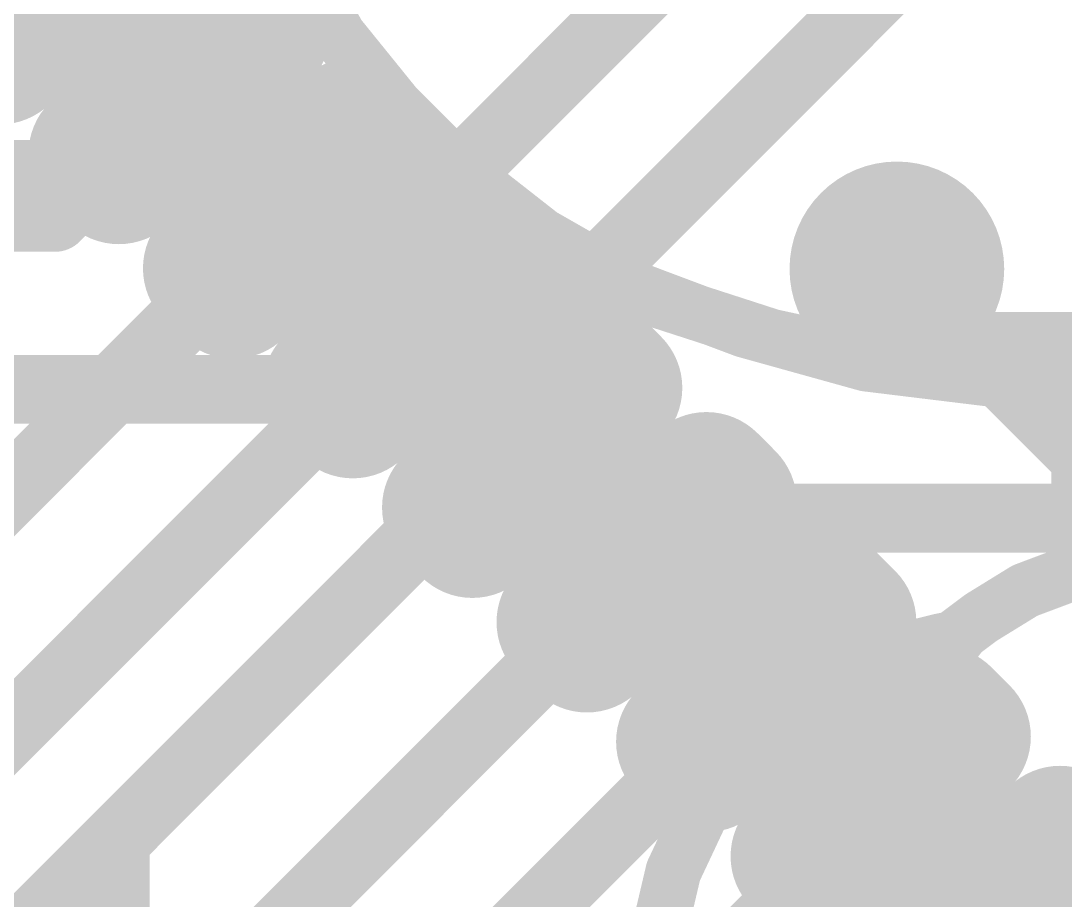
# Model space of a CAD drawing. Extents: x -41 to 66, y -12 to 41.
# Drawn here: x 6.642 to 9.73, y 14.365 to 16.964 of the extents above; entities that cross this region are included whole.
import ezdxf

# ---------------------------------------------------------------- set-up
doc = ezdxf.new("R2010")
doc.units = 0
for name, color, linetype in [('1', 12, 'CONTINUOUS'), ('16', 132, 'CONTINUOUS'), ('18', 110, 'CONTINUOUS'), ('22', 40, 'CONTINUOUS'), ('29', 253, 'CONTINUOUS'), ('31', 253, 'CONTINUOUS'), ('51', 53, 'CONTINUOUS')]:
    doc.layers.add(name, color=color, linetype=linetype)

# ---------------------------------------------------------------- blocks, each defined once
blk = doc.blocks.new('RECT')
blk.add_solid([(-0.5, -0.5), (0.5, -0.5), (-0.5, 0.5), (0.5, 0.5)])
blk = doc.blocks.new('RECT160512X80512R85')
at = {"const_width": 0.2139}
blk.add_lwpolyline([(0.3947, -0.0377), (0.3947, 0.0377, 0.4142), (0.2877, 0.1447), (-0.2877, 0.1447, 0.4142), (-0.3947, 0.0377), (-0.3947, -0.0377, 0.4142), (-0.2877, -0.1447), (0.2877, -0.1447, 0.4142)], format="xyb", close=True, dxfattribs=at)
blk.add_solid([(-0.3131, -0.0631), (0.3131, -0.0631), (-0.3131, 0.0631), (0.3131, 0.0631)])
blk = doc.blocks.new('RECT128000X48000R85')
at = {"const_width": 0.1275}
blk.add_lwpolyline([(0.3362, -0.0225), (0.3362, 0.0225, 0.4142), (0.2725, 0.0863), (-0.2725, 0.0863, 0.4142), (-0.3362, 0.0225), (-0.3362, -0.0225, 0.4142), (-0.2725, -0.0863), (0.2725, -0.0863, 0.4142)], format="xyb", close=True, dxfattribs=at)
blk.add_solid([(-0.2979, -0.0479), (0.2979, -0.0479), (-0.2979, 0.0479), (0.2979, 0.0479)])
blk = doc.blocks.new('ROUNDV')
at = {"const_width": 0.5}
blk.add_lwpolyline([(0, -0.25, 1), (0, 0.25, 1), (0, -0.25)], format="xyb", dxfattribs=at)

msp = doc.modelspace()

# ---------------------------------------------------------------- linework, layer by layer
at = {"layer": '1', "const_width": 0.2032}
for points in [[(7.4422, 17.0815), (7.1086, 16.7479)], [(6.7437, 16.383), (7.1086, 16.7479)], [(6.8707, 16.51), (7.1086, 16.7479)], [(7.1086, 16.7479), (7.0959, 16.7479)], [(7.1086, 16.7479), (7.1086, 16.7606)], [(6.5254, 15.4875), (7.4472, 16.4093)], [(5.461, 16.383), (6.7437, 16.383)], [(9.8425, 15.621), (9.2329, 16.2306)], [(6.5405, 14.7955), (7.8007, 16.0557)], [(8.0822, 15.7022), (6.9215, 14.5415)], [(8.1543, 15.7022), (8.0822, 15.7022)], [(7.366, 14.2367), (8.4929, 15.3636)], [(7.747, 13.9106), (8.8465, 15.01)], [(8.8465, 15.01), (8.787, 15.01)], [(9.1851, 14.6714), (9.1851, 14.6461)], [(9.1851, 14.6461), (8.5725, 14.0335)], [(9.8425, 14.6217), (9.5386, 14.3179)], [(6.9215, 14.5415), (6.9215, 13.2715)]]:
    msp.add_lwpolyline(points, dxfattribs=at)
at = {"layer": '1', "const_width": 0.1016}
for points in [[(7.0959, 16.7987, 1), (7.0959, 16.6971)], [(7.1594, 16.7606, 1), (7.0578, 16.7606)], [(7.0727, 16.7838, 1), (7.1445, 16.712)], [(7.1445, 16.712, 1), (7.0727, 16.7838)], [(7.1445, 16.712, 1), (7.0727, 16.7838)], [(7.1086, 16.6971, 1), (7.1086, 16.7987)], [(7.0578, 16.7479, 1), (7.1594, 16.7479)], [(6.8348, 16.5459, 1), (6.9066, 16.4741)], [(7.4831, 16.3734, 1), (7.4113, 16.4452)], [(6.7078, 16.4189, 1), (6.7796, 16.3471)], [(6.7437, 16.3322, 1), (6.7437, 16.4338)], [(9.2688, 16.2665, 1), (9.197, 16.1947)], [(7.8367, 16.0198, 1), (7.7648, 16.0917)], [(8.0822, 15.753, 1), (8.0822, 15.6514)], [(8.1181, 15.6663, 1), (8.0463, 15.7381)], [(8.1543, 15.6514, 1), (8.1543, 15.753)], [(8.5288, 15.3277, 1), (8.457, 15.3995)], [(8.787, 15.0608, 1), (8.787, 14.9592)], [(8.8824, 14.9741, 1), (8.8105, 15.0459)], [(8.8465, 14.9592, 1), (8.8465, 15.0608)], [(9.2359, 14.6714, 1), (9.1343, 14.6714)], [(9.221, 14.6101, 1), (9.1491, 14.682)], [(9.1343, 14.6461, 1), (9.2359, 14.6461)], [(6.9723, 14.5415, 1), (6.8707, 14.5415)], [(6.8856, 14.5774, 1), (6.9574, 14.5056)], [(9.5027, 14.3538, 1), (9.5745, 14.2819)]]:
    msp.add_lwpolyline(points, format="xyb", dxfattribs=at)
at = {"layer": '16', "const_width": 0.2032}
for points in [[(7.9375, 16.51), (8.9535, 17.526)], [(8.001, 15.875), (9.271, 17.145)], [(6.223, 16.51), (7.9375, 16.51)], [(9.4615, 16.002), (9.2329, 16.2306)], [(13.716, 16.002), (9.4615, 16.002)], [(6.223, 15.875), (8.001, 15.875)], [(4.445, 12.065), (7.874, 15.494)], [(7.874, 15.494), (13.843, 15.494)]]:
    msp.add_lwpolyline(points, dxfattribs=at)
at = {"layer": '16', "const_width": 0.1016}
for points in [[(7.9016, 16.5459, 1), (7.9734, 16.4741)], [(7.9375, 16.4592, 1), (7.9375, 16.5608)], [(9.2688, 16.2665, 1), (9.197, 16.1947)], [(9.4615, 16.0528, 1), (9.4615, 15.9512)], [(9.4256, 15.9661, 1), (9.4974, 16.0379)], [(8.001, 15.8242, 1), (8.001, 15.9258)], [(7.9651, 15.9109, 1), (8.0369, 15.8391)], [(7.874, 15.5448, 1), (7.874, 15.4432)], [(7.9099, 15.4581, 1), (7.8381, 15.5299)]]:
    msp.add_lwpolyline(points, format="xyb", dxfattribs=at)
at = {"layer": '22'}
for points, const_width in [([(7.452, 17.15), (7.582, 16.92)], 0.163), ([(7.122, 17.05), (7.352, 16.83)], 0.165), ([(7.582, 16.92), (7.752, 16.71)], 0.163), ([(7.352, 16.83), (7.612, 16.62)], 0.165), ([(7.752, 16.71), (7.952, 16.51)], 0.163), ([(7.612, 16.62), (7.892, 16.44)], 0.165), ([(7.952, 16.51), (8.182, 16.33)], 0.163), ([(7.892, 16.44), (8.192, 16.28)], 0.165), ([(8.182, 16.33), (8.462, 16.17)], 0.163), ([(8.192, 16.28), (8.522, 16.14)], 0.165), ([(8.462, 16.17), (8.782, 16.05)], 0.163), ([(8.522, 16.14), (8.862, 16.03)], 0.165), ([(8.782, 16.05), (9.142, 15.95)], 0.163), ([(8.862, 16.03), (9.232, 15.95)], 0.165), ([(9.142, 15.95), (9.552, 15.9)], 0.163), ([(9.232, 15.95), (9.612, 15.91)], 0.165), ([(10.552, 15.92), (9.772, 15.89)], 0.165), ([(9.552, 15.9), (10.022, 15.89)], 0.163), ([(9.612, 15.91), (10.012, 15.89)], 0.165), ([(9.772, 15.89), (9.772, 15.34)], 0.165), ([(9.772, 15.34), (9.612, 15.28)], 0.165), ([(9.612, 15.28), (9.482, 15.2)], 0.165), ([(9.482, 15.2), (9.362, 15.11)], 0.165), ([(9.282, 15.11), (9.362, 15.13)], 0.165), ([(9.362, 15.13), (9.412, 15.14)], 0.165), ([(9.092, 15.07), (9.212, 15.1)], 0.165), ([(9.212, 15.1), (9.242, 15.11)], 0.165), ([(9.242, 15.11), (9.282, 15.11)], 0.165), ([(9.362, 15.11), (9.252, 15)], 0.165), ([(9.062, 15.05), (9.092, 15.07)], 0.165), ([(8.982, 15.01), (9.062, 15.05)], 0.165), ([(8.942, 14.98), (8.982, 15.01)], 0.165), ([(9.252, 15), (9.162, 14.89)], 0.165), ([(8.892, 14.94), (8.942, 14.98)], 0.165), ([(8.852, 14.89), (8.892, 14.94)], 0.165), ([(8.802, 14.84), (8.852, 14.89)], 0.165), ([(9.162, 14.89), (9.092, 14.76)], 0.165), ([(8.752, 14.78), (8.802, 14.84)], 0.165), ([(8.652, 14.62), (8.752, 14.78)], 0.165), ([(9.092, 14.76), (9.032, 14.64)], 0.165), ([(8.572, 14.45), (8.652, 14.62)], 0.165), ([(9.032, 14.64), (8.972, 14.51)], 0.165), ([(8.972, 14.51), (8.932, 14.38)], 0.165), ([(8.532, 14.28), (8.572, 14.45)], 0.165), ([(8.932, 14.38), (8.902, 14.25)], 0.165)]:
    msp.add_lwpolyline(points, dxfattribs=dict(at, const_width=const_width))
for points, const_width in [([(7.6137, 16.9456, 1), (7.5503, 16.8944)], 0.0815), ([(7.5465, 16.8999, 1), (7.6175, 16.9401)], 0.0815), ([(7.3779, 16.8621, 1), (7.3261, 16.7979)], 0.0825), ([(7.3235, 16.8002, 1), (7.3805, 16.8598)], 0.0825), ([(7.7808, 16.7388, 1), (7.7232, 16.6812)], 0.0815), ([(7.7203, 16.6844, 1), (7.7837, 16.7356)], 0.0815), ([(7.6343, 16.6547, 1), (7.5897, 16.5853)], 0.0825), ([(7.5861, 16.5879, 1), (7.6379, 16.6521)], 0.0825), ([(7.9771, 16.5421, 1), (7.9269, 16.4779)], 0.0815), ([(7.9232, 16.4812, 1), (7.9808, 16.5388)], 0.0815), ([(7.9114, 16.4764, 1), (7.8726, 16.4036)], 0.0825), ([(7.8697, 16.4053, 1), (7.9143, 16.4747)], 0.0825), ([(8.2022, 16.3654, 1), (8.1618, 16.2946)], 0.0815), ([(8.1569, 16.2979, 1), (8.2071, 16.3621)], 0.0815), ([(8.2081, 16.318, 1), (8.1759, 16.242)], 0.0825), ([(8.1726, 16.2436, 1), (8.2114, 16.3164)], 0.0825), ([(8.4763, 16.2082, 1), (8.4477, 16.1318)], 0.0815), ([(8.4418, 16.1346, 1), (8.4822, 16.2054)], 0.0815), ([(8.5347, 16.1792, 1), (8.5093, 16.1008)], 0.0825), ([(8.5059, 16.102, 1), (8.5381, 16.178)], 0.0825), ([(8.7929, 16.0893, 1), (8.7711, 16.0107)], 0.0815), ([(8.7677, 16.0118, 1), (8.7963, 16.0882)], 0.0815), ([(8.8707, 16.0703, 1), (8.8533, 15.9897)], 0.0825), ([(8.8493, 15.9908, 1), (8.8747, 16.0692)], 0.0825), ([(9.1469, 15.9905, 1), (9.1371, 15.9095)], 0.0815), ([(9.1311, 15.9107, 1), (9.1529, 15.9893)], 0.0815), ([(9.2363, 15.991, 1), (9.2277, 15.909)], 0.0825), ([(9.2233, 15.9097, 1), (9.2407, 15.9903)], 0.0825), ([(9.5529, 15.9407, 1), (9.5511, 15.8593)], 0.0815), ([(9.5471, 15.8595, 1), (9.5569, 15.9405)], 0.0815), ([(9.6141, 15.9512, 1), (9.6099, 15.8688)], 0.0825), ([(9.6077, 15.869, 1), (9.6163, 15.951)], 0.0825), ([(9.7704, 15.9312, 1), (9.7736, 15.8488)], 0.0825), ([(9.8133, 15.89, 1), (9.7308, 15.89)], 0.0825), ([(9.7865, 15.3014, 1), (9.7575, 15.3786)], 0.0825), ([(9.7308, 15.34, 1), (9.8133, 15.34)], 0.0825), ([(9.5975, 15.3186, 1), (9.6265, 15.2414)], 0.0825), ([(9.6336, 15.2449, 1), (9.5904, 15.3151)], 0.0825), ([(9.4604, 15.2351, 1), (9.5036, 15.1649)], 0.0825), ([(9.5068, 15.167, 1), (9.4573, 15.233)], 0.0825), ([(9.3539, 15.1704, 1), (9.3701, 15.0896)], 0.0825), ([(9.372, 15.09, 1), (9.352, 15.17)], 0.0825), ([(9.4201, 15.0996, 1), (9.4039, 15.1804)], 0.0825), ([(9.199, 15.1391, 1), (9.225, 15.0609)], 0.0825), ([(9.242, 15.1513, 1), (9.242, 15.0688)], 0.0825), ([(9.222, 15.06, 1), (9.202, 15.14)], 0.0825), ([(9.255, 15.0709, 1), (9.229, 15.1491)], 0.0825), ([(9.272, 15.15, 1), (9.292, 15.07)], 0.0825), ([(9.282, 15.0688, 1), (9.282, 15.1513)], 0.0825), ([(9.3373, 15.143, 1), (9.3867, 15.077)], 0.0825), ([(9.3912, 15.0808, 1), (9.3328, 15.1392)], 0.0825), ([(9.082, 15.11, 1), (9.102, 15.03)], 0.0825), ([(9.1149, 15.0357, 1), (9.0691, 15.1043)], 0.0825), ([(9.0391, 15.0843, 1), (9.0849, 15.0157)], 0.0825), ([(9.0804, 15.0131, 1), (9.0436, 15.0869)], 0.0825), ([(8.9636, 15.0469, 1), (9.0004, 14.9731)], 0.0825), ([(9.0068, 14.977, 1), (8.9573, 15.043)], 0.0825), ([(9.2839, 14.9739, 1), (9.2201, 15.0261)], 0.0825), ([(8.9172, 15.013, 1), (8.9668, 14.947)], 0.0825), ([(8.9678, 14.9478, 1), (8.9162, 15.0122)], 0.0825), ([(9.2228, 15.0292, 1), (9.2812, 14.9708)], 0.0825), ([(8.8662, 14.9722, 1), (8.9178, 14.9078)], 0.0825), ([(8.9242, 14.9142, 1), (8.8598, 14.9658)], 0.0825), ([(8.8198, 14.9158, 1), (8.8842, 14.8642)], 0.0825), ([(8.8812, 14.8608, 1), (8.8228, 14.9192)], 0.0825), ([(9.1301, 14.9161, 1), (9.1939, 14.8639)], 0.0825), ([(9.1983, 14.8704, 1), (9.1257, 14.9096)], 0.0825), ([(8.8337, 14.8136, 1), (8.7703, 14.8664)], 0.0825), ([(8.7728, 14.8692, 1), (8.8312, 14.8108)], 0.0825), ([(8.787, 14.7581, 1), (8.717, 14.8019)], 0.0825), ([(8.7203, 14.8064, 1), (8.7837, 14.7536)], 0.0825), ([(9.1289, 14.7416, 1), (9.0551, 14.7784)], 0.0825), ([(9.0557, 14.7796, 1), (9.1283, 14.7404)], 0.0825), ([(8.6893, 14.6024, 1), (8.6147, 14.6376)], 0.0825), ([(9.0695, 14.6227, 1), (8.9945, 14.6573)], 0.0825), ([(8.617, 14.6419, 1), (8.687, 14.5981)], 0.0825), ([(8.9951, 14.6584, 1), (9.0689, 14.6216)], 0.0825), ([(9.0114, 14.4979, 1), (8.9326, 14.5221)], 0.0825), ([(8.9345, 14.5273, 1), (9.0095, 14.4927)], 0.0825), ([(8.6122, 14.4406, 1), (8.5318, 14.4594)], 0.0825), ([(8.5347, 14.4676, 1), (8.6093, 14.4324)], 0.0825), ([(8.9722, 14.3707, 1), (8.8918, 14.3893)], 0.0825), ([(8.8926, 14.3921, 1), (8.9714, 14.3679)], 0.0825)]:
    msp.add_lwpolyline(points, format="xyb", dxfattribs=dict(at, const_width=const_width))
at = {"layer": '51', "const_width": 0.127}
msp.add_lwpolyline([(5.281, 18.3443), (10.16, 13.4653)], dxfattribs=at)

# ---------------------------------------------------------------- block references
at = {"layer": '1'}
for p, rotation in [((6.755, 17.1015), 225), ((7.1086, 16.7479), 225), ((7.4472, 16.4093), 225), ((7.8007, 16.0557), 225), ((8.1543, 15.7022), 45), ((8.4929, 15.3636), 45), ((8.8465, 15.01), 45), ((9.1851, 14.6714), 45), ((9.5386, 14.3179), 45)]:
    msp.add_blockref('RECT128000X48000R85', p, dxfattribs=dict(at, rotation=rotation))
at = {"layer": '18', "xscale": 0.635, "yscale": 0.635}
msp.add_blockref('ROUNDV', (9.2329, 16.2306), dxfattribs=at)
msp.add_blockref('ROUNDV', (9.2329, 16.2306), dxfattribs=at)
at = {"layer": '29'}
for p, rotation in [((6.4164, 17.4401), 225), ((6.755, 17.1015), 225), ((7.1086, 16.7479), 225), ((7.4472, 16.4093), 225), ((7.8007, 16.0557), 225), ((8.1543, 15.7022), 45), ((8.4929, 15.3636), 45), ((8.8465, 15.01), 45), ((9.1851, 14.6714), 45), ((9.5386, 14.3179), 45)]:
    msp.add_blockref('RECT160512X80512R85', p, dxfattribs=dict(at, rotation=rotation))
at = {"layer": '31', "xscale": 0.2286, "yscale": 0.5461, "rotation": 135}
for p in [(6.6936, 17.041), (7.0483, 16.6863), (7.3851, 16.3495), (7.7398, 15.9948), (8.0945, 15.6401), (8.4313, 15.3033), (8.786, 14.9486), (9.1228, 14.6119), (9.4775, 14.2571)]:
    msp.add_blockref('RECT', p, dxfattribs=at)

doc.saveas('drawing.dxf')
